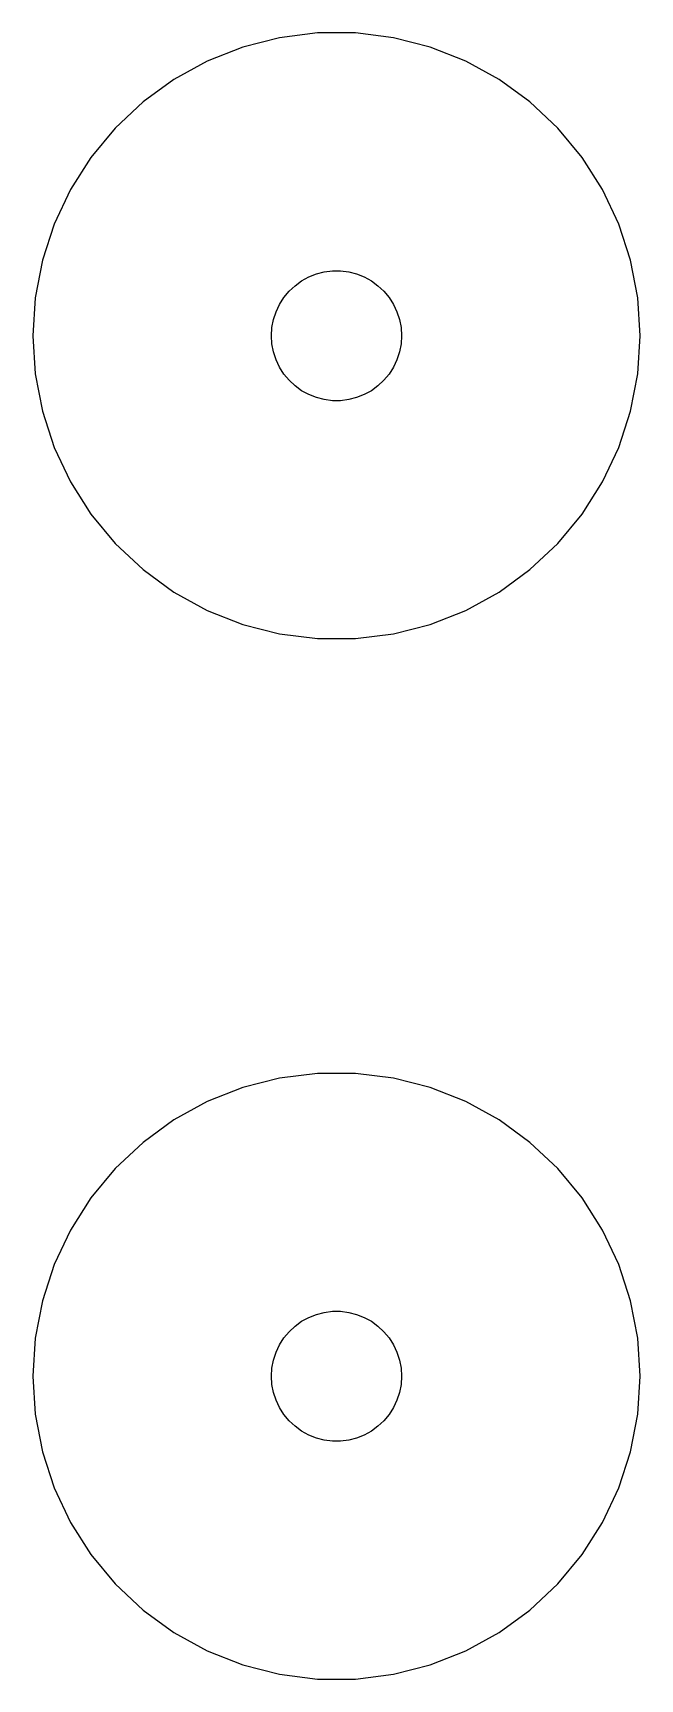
# Model space of a CAD drawing. Header units: metres. Extents: x -7 to 7, y 17 to 55.
import ezdxf

# ---------------------------------------------------------------- set-up
doc = ezdxf.new("R2010")
doc.units = ezdxf.units.M

msp = doc.modelspace()

# ---------------------------------------------------------------- linework, layer by layer
for p, q in [((-1.31166, 54.876), (-2.16312, 54.6574)), ((-0.439529, 54.9862), (-1.31166, 54.876)), ((0.439529, 54.9862), (-0.439529, 54.9862)), ((1.31166, 54.876), (0.439529, 54.9862)), ((2.16312, 54.6574), (1.31166, 54.876)), ((-2.98045, 54.3338), (-3.75078, 53.9103)), ((-2.16312, 54.6574), (-2.98045, 54.3338)), ((2.98045, 54.3338), (2.16312, 54.6574)), ((3.75078, 53.9103), (2.98045, 54.3338)), ((-3.75078, 53.9103), (-4.46196, 53.3936)), ((4.46196, 53.3936), (3.75078, 53.9103)), ((-4.46196, 53.3936), (-5.10277, 52.7918)), ((5.10277, 52.7918), (4.46196, 53.3936)), ((-5.10277, 52.7918), (-5.66312, 52.1145)), ((5.66312, 52.1145), (5.10277, 52.7918)), ((-5.66312, 52.1145), (-6.13414, 51.3723)), ((6.13414, 51.3723), (5.66312, 52.1145)), ((-6.13414, 51.3723), (-6.50842, 50.5769)), ((6.50842, 50.5769), (6.13414, 51.3723)), ((-6.50842, 50.5769), (-6.78008, 49.7408)), ((6.78008, 49.7408), (6.50842, 50.5769)), ((-6.78008, 49.7408), (-6.94479, 48.8773)), ((-0.638657, 49.3572), (-0.463516, 49.4266)), ((-0.463516, 49.4266), (-0.281067, 49.4734)), ((-0.281067, 49.4734), (-0.094177, 49.497)), ((-0.094177, 49.497), (0.094177, 49.497)), ((0.094177, 49.497), (0.281067, 49.4734)), ((0.281067, 49.4734), (0.463516, 49.4266)), ((0.463516, 49.4266), (0.638657, 49.3572)), ((6.94479, 48.8773), (6.78008, 49.7408)), ((-1.21352, 48.8817), (-1.09344, 49.0268)), ((-1.09344, 49.0268), (-0.956131, 49.1558)), ((-0.956131, 49.1558), (-0.803726, 49.2665)), ((-0.803726, 49.2665), (-0.638657, 49.3572)), ((0.638657, 49.3572), (0.803726, 49.2665)), ((0.803726, 49.2665), (0.956131, 49.1558)), ((0.956131, 49.1558), (1.09344, 49.0268)), ((1.09344, 49.0268), (1.21352, 48.8817)), ((-6.94479, 48.8773), (-7, 48)), ((-1.39465, 48.5522), (-1.31445, 48.7226)), ((-1.31445, 48.7226), (-1.21352, 48.8817)), ((1.21352, 48.8817), (1.31445, 48.7226)), ((1.31445, 48.7226), (1.39465, 48.5522)), ((7, 48), (6.94479, 48.8773)), ((-1.48816, 48.188), (-1.45287, 48.373)), ((-1.45287, 48.373), (-1.39465, 48.5522)), ((1.39465, 48.5522), (1.45287, 48.373)), ((1.45287, 48.373), (1.48816, 48.188)), ((-7, 48), (-6.94479, 47.1227)), ((-1.5, 48), (-1.48816, 48.188)), ((-1.48816, 47.812), (-1.5, 48)), ((1.48816, 48.188), (1.5, 48)), ((1.5, 48), (1.48816, 47.812)), ((6.94479, 47.1227), (7, 48)), ((-1.45287, 47.627), (-1.48816, 47.812)), ((-1.39465, 47.4478), (-1.45287, 47.627)), ((1.45287, 47.627), (1.39465, 47.4478)), ((1.48816, 47.812), (1.45287, 47.627)), ((-6.94479, 47.1227), (-6.78008, 46.2592)), ((-1.31445, 47.2774), (-1.39465, 47.4478)), ((-1.21352, 47.1183), (-1.31445, 47.2774)), ((-1.09344, 46.9732), (-1.21352, 47.1183)), ((1.21352, 47.1183), (1.09344, 46.9732)), ((1.31445, 47.2774), (1.21352, 47.1183)), ((1.39465, 47.4478), (1.31445, 47.2774)), ((6.78008, 46.2592), (6.94479, 47.1227)), ((-0.956131, 46.8442), (-1.09344, 46.9732)), ((-0.803726, 46.7335), (-0.956131, 46.8442)), ((-0.638657, 46.6428), (-0.803726, 46.7335)), ((0.803726, 46.7335), (0.638657, 46.6428)), ((0.956131, 46.8442), (0.803726, 46.7335)), ((1.09344, 46.9732), (0.956131, 46.8442)), ((-0.463516, 46.5734), (-0.638657, 46.6428)), ((-0.281067, 46.5266), (-0.463516, 46.5734)), ((-0.094177, 46.503), (-0.281067, 46.5266)), ((0.094177, 46.503), (-0.094177, 46.503)), ((0.281067, 46.5266), (0.094177, 46.503)), ((0.463516, 46.5734), (0.281067, 46.5266)), ((0.638657, 46.6428), (0.463516, 46.5734)), ((-6.78008, 46.2592), (-6.50842, 45.4231)), ((6.50842, 45.4231), (6.78008, 46.2592)), ((-6.50842, 45.4231), (-6.13414, 44.6277)), ((6.13414, 44.6277), (6.50842, 45.4231)), ((-6.13414, 44.6277), (-5.66312, 43.8855)), ((5.66312, 43.8855), (6.13414, 44.6277)), ((-5.66312, 43.8855), (-5.10277, 43.2082)), ((5.10277, 43.2082), (5.66312, 43.8855)), ((-5.10277, 43.2082), (-4.46196, 42.6064)), ((4.46196, 42.6064), (5.10277, 43.2082)), ((-4.46196, 42.6064), (-3.75078, 42.0897)), ((3.75078, 42.0897), (4.46196, 42.6064)), ((-3.75078, 42.0897), (-2.98045, 41.6662)), ((2.98045, 41.6662), (3.75078, 42.0897)), ((-2.98045, 41.6662), (-2.16312, 41.3426)), ((2.16312, 41.3426), (2.98045, 41.6662)), ((-2.16312, 41.3426), (-1.31166, 41.124)), ((-1.31166, 41.124), (-0.439529, 41.0138)), ((-0.439529, 41.0138), (0.439529, 41.0138)), ((0.439529, 41.0138), (1.31166, 41.124)), ((1.31166, 41.124), (2.16312, 41.3426)), ((-1.31166, 30.876), (-2.16312, 30.6574)), ((-0.439529, 30.9862), (-1.31166, 30.876)), ((0.439529, 30.9862), (-0.439529, 30.9862)), ((1.31166, 30.876), (0.439529, 30.9862)), ((2.16312, 30.6574), (1.31166, 30.876)), ((-2.16312, 30.6574), (-2.98045, 30.3338)), ((2.98045, 30.3338), (2.16312, 30.6574)), ((-2.98045, 30.3338), (-3.75078, 29.9103)), ((3.75078, 29.9103), (2.98045, 30.3338)), ((-3.75078, 29.9103), (-4.46196, 29.3936)), ((4.46196, 29.3936), (3.75078, 29.9103)), ((-4.46196, 29.3936), (-5.10277, 28.7918)), ((5.10277, 28.7918), (4.46196, 29.3936)), ((-5.10277, 28.7918), (-5.66312, 28.1145)), ((5.66312, 28.1145), (5.10277, 28.7918)), ((-5.66312, 28.1145), (-6.13414, 27.3723)), ((6.13414, 27.3723), (5.66312, 28.1145)), ((-6.13414, 27.3723), (-6.50842, 26.5769)), ((6.50842, 26.5769), (6.13414, 27.3723)), ((-6.50842, 26.5769), (-6.78008, 25.7408)), ((6.78008, 25.7408), (6.50842, 26.5769)), ((-6.78008, 25.7408), (-6.94479, 24.8773)), ((-0.463516, 25.4266), (-0.281067, 25.4734)), ((-0.281067, 25.4734), (-0.094177, 25.497)), ((-0.094177, 25.497), (0.094177, 25.497)), ((0.094177, 25.497), (0.281067, 25.4734)), ((0.281067, 25.4734), (0.463516, 25.4266)), ((6.94479, 24.8773), (6.78008, 25.7408)), ((-1.09344, 25.0268), (-0.956131, 25.1558)), ((-0.956131, 25.1558), (-0.803726, 25.2665)), ((-0.803726, 25.2665), (-0.638657, 25.3572)), ((-0.638657, 25.3572), (-0.463516, 25.4266)), ((0.463516, 25.4266), (0.638657, 25.3572)), ((0.638657, 25.3572), (0.803726, 25.2665)), ((0.803726, 25.2665), (0.956131, 25.1558)), ((0.956131, 25.1558), (1.09344, 25.0268)), ((-6.94479, 24.8773), (-7, 24)), ((-1.39465, 24.5522), (-1.31445, 24.7226)), ((-1.31445, 24.7226), (-1.21352, 24.8817)), ((-1.21352, 24.8817), (-1.09344, 25.0268)), ((1.09344, 25.0268), (1.21352, 24.8817)), ((1.21352, 24.8817), (1.31445, 24.7226)), ((1.31445, 24.7226), (1.39465, 24.5522)), ((7, 24), (6.94479, 24.8773)), ((-1.48816, 24.188), (-1.45287, 24.373)), ((-1.45287, 24.373), (-1.39465, 24.5522)), ((1.39465, 24.5522), (1.45287, 24.373)), ((1.45287, 24.373), (1.48816, 24.188)), ((-7, 24), (-6.94479, 23.1227)), ((-1.5, 24), (-1.48816, 24.188)), ((-1.48816, 23.812), (-1.5, 24)), ((1.48816, 24.188), (1.5, 24)), ((1.5, 24), (1.48816, 23.812)), ((6.94479, 23.1227), (7, 24)), ((-1.45287, 23.627), (-1.48816, 23.812)), ((-1.39465, 23.4478), (-1.45287, 23.627)), ((1.45287, 23.627), (1.39465, 23.4478)), ((1.48816, 23.812), (1.45287, 23.627)), ((-1.31445, 23.2774), (-1.39465, 23.4478)), ((-1.21352, 23.1183), (-1.31445, 23.2774)), ((1.31445, 23.2774), (1.21352, 23.1183)), ((1.39465, 23.4478), (1.31445, 23.2774)), ((-6.94479, 23.1227), (-6.78008, 22.2592)), ((-1.09344, 22.9732), (-1.21352, 23.1183)), ((-0.956131, 22.8442), (-1.09344, 22.9732)), ((-0.803726, 22.7335), (-0.956131, 22.8442)), ((0.956131, 22.8442), (0.803726, 22.7335)), ((1.09344, 22.9732), (0.956131, 22.8442)), ((1.21352, 23.1183), (1.09344, 22.9732)), ((6.78008, 22.2592), (6.94479, 23.1227)), ((-0.638657, 22.6428), (-0.803726, 22.7335)), ((-0.463516, 22.5734), (-0.638657, 22.6428)), ((-0.281067, 22.5266), (-0.463516, 22.5734)), ((-0.094177, 22.503), (-0.281067, 22.5266)), ((0.094177, 22.503), (-0.094177, 22.503)), ((0.281067, 22.5266), (0.094177, 22.503)), ((0.463516, 22.5734), (0.281067, 22.5266)), ((0.638657, 22.6428), (0.463516, 22.5734)), ((0.803726, 22.7335), (0.638657, 22.6428)), ((-6.78008, 22.2592), (-6.50842, 21.4231)), ((6.50842, 21.4231), (6.78008, 22.2592)), ((-6.50842, 21.4231), (-6.13414, 20.6277)), ((6.13414, 20.6277), (6.50842, 21.4231)), ((-6.13414, 20.6277), (-5.66312, 19.8855)), ((5.66312, 19.8855), (6.13414, 20.6277)), ((-5.66312, 19.8855), (-5.10277, 19.2082)), ((5.10277, 19.2082), (5.66312, 19.8855)), ((-5.10277, 19.2082), (-4.46196, 18.6064)), ((4.46196, 18.6064), (5.10277, 19.2082)), ((-4.46196, 18.6064), (-3.75078, 18.0897)), ((3.75078, 18.0897), (4.46196, 18.6064)), ((-3.75078, 18.0897), (-2.98045, 17.6662)), ((2.98045, 17.6662), (3.75078, 18.0897)), ((-2.98045, 17.6662), (-2.16312, 17.3426)), ((2.16312, 17.3426), (2.98045, 17.6662)), ((-2.16312, 17.3426), (-1.31166, 17.124)), ((-1.31166, 17.124), (-0.439529, 17.0138)), ((0.439529, 17.0138), (1.31166, 17.124)), ((1.31166, 17.124), (2.16312, 17.3426)), ((-0.439529, 17.0138), (0.439529, 17.0138))]:
    msp.add_line(p, q)

doc.saveas('drawing.dxf')
